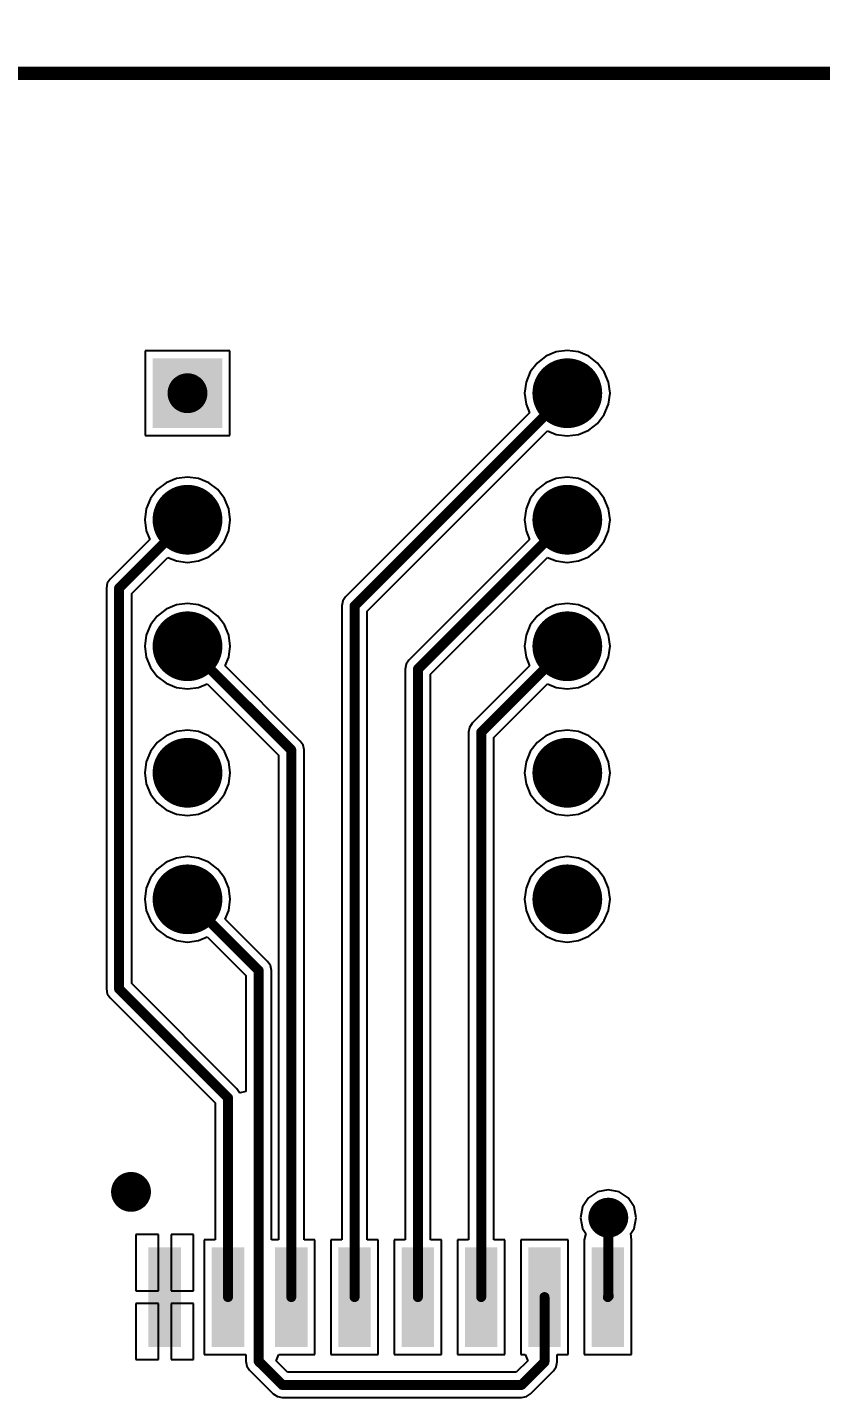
# Model space of a CAD drawing. Header units: millimetres. Extents: x 0 to 15120, y 0 to 9661.
# Drawn here: x 149.8 to 181.6, y 302.3 to 357.3 of the extents above; entities that cross this region are included whole.
import ezdxf

# ---------------------------------------------------------------- set-up
doc = ezdxf.new("R2010")
doc.units = ezdxf.units.MM
for name, color, linetype in [('DrillDrawing', 1, 'Continuous'), ('Mechanical1', 6, 'Continuous'), ('PadHoleLayer', 156, 'Continuous'), ('TopLayer', 1, 'Continuous')]:
    doc.layers.add(name, color=color, linetype=linetype)
doc.styles.get("Standard").update_dxf_attribs({"font": ''})
doc.styles.get('Standard').set_extended_font_data('GOST type A')
doc.dimstyles.new('ISO-25', dxfattribs={"dimtxt": 2.5, "dimasz": 6, "dimexe": 1.25, "dimexo": 0.625, "dimtad": 1, "dimtxsty": 'Standard', "dimblk": 'OPEN30', "dimcen": 2.5, "dimadec": 0, "dimazin": 0, "dimtfac": 1, "dimtmove": 0, "dimatfit": 3, "dimldrblk": 'OPEN30', "dimfxl": 1, "dimarcsym": 0})

# ---------------------------------------------------------------- blocks, each defined once
blk = doc.blocks.new('_Open30')
at = {"color": 0, "linetype": 'ByBlock', "lineweight": -2}
for p, q in [((-1, 0.2679), (0, 0)), ((0, 0), (-1, -0.2679)), ((0, 0), (-1, 0))]:
    blk.add_line(p, q, dxfattribs=at)
blk = doc.blocks.new('*D79')
at = {"color": 0, "lineweight": -2, "transparency": 16777216}
for p, q in [((101.583, 356.304), (101.583, 363.498)), ((222.084, 356.304), (222.084, 363.498)), ((107.583, 362.248), (216.084, 362.248))]:
    blk.add_line(p, q, dxfattribs=at)
at = {"layer": 'Defpoints', "color": 0, "transparency": 16777216}
for p in [(222.084, 362.248), (101.583, 355.679), (222.084, 355.679)]:
    blk.add_point(p, dxfattribs=at)
at = {"color": 0, "lineweight": -2, "transparency": 16777216, "xscale": 6, "yscale": 6, "zscale": 6, "rotation": 180}
blk.add_blockref('_Open30', (101.583, 362.248), dxfattribs=at)
at = {"color": 0, "lineweight": -2, "transparency": 16777216, "xscale": 6, "yscale": 6, "zscale": 6}
blk.add_blockref('_Open30', (222.084, 362.248), dxfattribs=at)
at = {"color": 0, "transparency": 16777216, "insert": (161.833, 365.748), "char_height": 2.5, "attachment_point": 5}
blk.add_mtext('{\\fGOST type A|b0|i1|c204|p34;\\H2x;60±0,1}', dxfattribs=at)

msp = doc.modelspace()

# ---------------------------------------------------------------- linework, layer by layer
at = {"layer": 'DrillDrawing', "const_width": 0.102}
for points in [[(155.722, 343.104), (156.738, 343.104)], [(155.722, 342.088), (155.722, 343.104)], [(156.738, 342.088), (156.738, 343.104)], [(170.962, 343.104), (171.978, 343.104)], [(170.962, 342.088), (170.962, 343.104)], [(171.978, 342.088), (171.978, 343.104)], [(155.722, 342.088), (156.738, 342.088)], [(170.962, 342.088), (171.978, 342.088)], [(155.722, 338.024), (156.738, 338.024)], [(155.722, 337.008), (155.722, 338.024)], [(156.738, 337.008), (156.738, 338.024)], [(170.962, 338.024), (171.978, 338.024)], [(170.962, 337.008), (170.962, 338.024)], [(171.978, 337.008), (171.978, 338.024)], [(155.722, 337.008), (156.738, 337.008)], [(170.962, 337.008), (171.978, 337.008)], [(155.722, 332.944), (156.738, 332.944)], [(155.722, 331.928), (155.722, 332.944)], [(156.738, 331.928), (156.738, 332.944)], [(170.962, 332.944), (171.978, 332.944)], [(170.962, 331.928), (170.962, 332.944)], [(171.978, 331.928), (171.978, 332.944)], [(155.722, 331.928), (156.738, 331.928)], [(170.962, 331.928), (171.978, 331.928)], [(155.722, 327.864), (156.738, 327.864)], [(155.722, 326.848), (155.722, 327.864)], [(156.738, 326.848), (156.738, 327.864)], [(170.962, 327.864), (171.978, 327.864)], [(170.962, 326.848), (170.962, 327.864)], [(171.978, 326.848), (171.978, 327.864)], [(155.722, 326.848), (156.738, 326.848)], [(170.962, 326.848), (171.978, 326.848)], [(155.722, 322.784), (156.738, 322.784)], [(155.722, 321.768), (155.722, 322.784)], [(156.738, 321.768), (156.738, 322.784)], [(170.962, 322.784), (171.978, 322.784)], [(170.962, 321.768), (170.962, 322.784)], [(171.978, 321.768), (171.978, 322.784)], [(155.722, 321.768), (156.738, 321.768)], [(170.962, 321.768), (171.978, 321.768)], [(153.456, 311.037), (154.472, 311.037)], [(153.456, 311.037), (153.964, 310.021)], [(153.964, 310.021), (154.472, 311.037)], [(172.606, 310.001), (173.622, 310.001)], [(172.606, 310.001), (173.114, 308.985)], [(173.114, 308.985), (173.622, 310.001)]]:
    msp.add_lwpolyline(points, dxfattribs=at)
at = {"layer": 'DrillDrawing', "const_width": 0.0508}
for points in [[(155.697, 343.104, 1), (155.747, 343.104, 1)], [(155.697, 343.104, 1), (155.747, 343.104, 1)], [(156.713, 343.104, 1), (156.763, 343.104, 1)], [(156.713, 343.104, 1), (156.763, 343.104, 1)], [(170.937, 343.104, 1), (170.987, 343.104, 1)], [(170.937, 343.104, 1), (170.987, 343.104, 1)], [(171.953, 343.104, 1), (172.003, 343.104, 1)], [(171.953, 343.104, 1), (172.003, 343.104, 1)], [(155.697, 342.088, 1), (155.747, 342.088, 1)], [(155.697, 342.088, 1), (155.747, 342.088, 1)], [(156.713, 342.088, 1), (156.763, 342.088, 1)], [(156.713, 342.088, 1), (156.763, 342.088, 1)], [(170.937, 342.088, 1), (170.987, 342.088, 1)], [(170.937, 342.088, 1), (170.987, 342.088, 1)], [(171.953, 342.088, 1), (172.003, 342.088, 1)], [(171.953, 342.088, 1), (172.003, 342.088, 1)], [(155.697, 338.024, 1), (155.747, 338.024, 1)], [(155.697, 338.024, 1), (155.747, 338.024, 1)], [(156.713, 338.024, 1), (156.763, 338.024, 1)], [(156.713, 338.024, 1), (156.763, 338.024, 1)], [(170.937, 338.024, 1), (170.987, 338.024, 1)], [(170.937, 338.024, 1), (170.987, 338.024, 1)], [(171.953, 338.024, 1), (172.003, 338.024, 1)], [(171.953, 338.024, 1), (172.003, 338.024, 1)], [(155.697, 337.008, 1), (155.747, 337.008, 1)], [(155.697, 337.008, 1), (155.747, 337.008, 1)], [(156.713, 337.008, 1), (156.763, 337.008, 1)], [(156.713, 337.008, 1), (156.763, 337.008, 1)], [(170.937, 337.008, 1), (170.987, 337.008, 1)], [(170.937, 337.008, 1), (170.987, 337.008, 1)], [(171.953, 337.008, 1), (172.003, 337.008, 1)], [(171.953, 337.008, 1), (172.003, 337.008, 1)], [(155.697, 332.944, 1), (155.747, 332.944, 1)], [(155.697, 332.944, 1), (155.747, 332.944, 1)], [(156.713, 332.944, 1), (156.763, 332.944, 1)], [(156.713, 332.944, 1), (156.763, 332.944, 1)], [(170.937, 332.944, 1), (170.987, 332.944, 1)], [(170.937, 332.944, 1), (170.987, 332.944, 1)], [(171.953, 332.944, 1), (172.003, 332.944, 1)], [(171.953, 332.944, 1), (172.003, 332.944, 1)], [(155.697, 331.928, 1), (155.747, 331.928, 1)], [(155.697, 331.928, 1), (155.747, 331.928, 1)], [(156.713, 331.928, 1), (156.763, 331.928, 1)], [(156.713, 331.928, 1), (156.763, 331.928, 1)], [(170.937, 331.928, 1), (170.987, 331.928, 1)], [(170.937, 331.928, 1), (170.987, 331.928, 1)], [(171.953, 331.928, 1), (172.003, 331.928, 1)], [(171.953, 331.928, 1), (172.003, 331.928, 1)], [(155.697, 327.864, 1), (155.747, 327.864, 1)], [(155.697, 327.864, 1), (155.747, 327.864, 1)], [(156.713, 327.864, 1), (156.763, 327.864, 1)], [(156.713, 327.864, 1), (156.763, 327.864, 1)], [(170.937, 327.864, 1), (170.987, 327.864, 1)], [(170.937, 327.864, 1), (170.987, 327.864, 1)], [(171.953, 327.864, 1), (172.003, 327.864, 1)], [(171.953, 327.864, 1), (172.003, 327.864, 1)], [(155.697, 326.848, 1), (155.747, 326.848, 1)], [(155.697, 326.848, 1), (155.747, 326.848, 1)], [(156.713, 326.848, 1), (156.763, 326.848, 1)], [(156.713, 326.848, 1), (156.763, 326.848, 1)], [(170.937, 326.848, 1), (170.987, 326.848, 1)], [(170.937, 326.848, 1), (170.987, 326.848, 1)], [(171.953, 326.848, 1), (172.003, 326.848, 1)], [(171.953, 326.848, 1), (172.003, 326.848, 1)], [(155.697, 322.784, 1), (155.747, 322.784, 1)], [(155.697, 322.784, 1), (155.747, 322.784, 1)], [(156.713, 322.784, 1), (156.763, 322.784, 1)], [(156.713, 322.784, 1), (156.763, 322.784, 1)], [(170.937, 322.784, 1), (170.987, 322.784, 1)], [(170.937, 322.784, 1), (170.987, 322.784, 1)], [(171.953, 322.784, 1), (172.003, 322.784, 1)], [(171.953, 322.784, 1), (172.003, 322.784, 1)], [(155.697, 321.768, 1), (155.747, 321.768, 1)], [(155.697, 321.768, 1), (155.747, 321.768, 1)], [(156.713, 321.768, 1), (156.763, 321.768, 1)], [(156.713, 321.768, 1), (156.763, 321.768, 1)], [(170.937, 321.768, 1), (170.987, 321.768, 1)], [(170.937, 321.768, 1), (170.987, 321.768, 1)], [(171.953, 321.768, 1), (172.003, 321.768, 1)], [(171.953, 321.768, 1), (172.003, 321.768, 1)], [(153.431, 311.037, 1), (153.482, 311.037, 1)], [(153.431, 311.037, 1), (153.482, 311.037, 1)], [(154.447, 311.037, 1), (154.498, 311.037, 1)], [(154.447, 311.037, 1), (154.498, 311.037, 1)], [(153.939, 310.021, 1), (153.99, 310.021, 1)], [(153.939, 310.021, 1), (153.99, 310.021, 1)], [(172.581, 310.001, 1), (172.632, 310.001, 1)], [(172.581, 310.001, 1), (172.632, 310.001, 1)], [(173.597, 310.001, 1), (173.648, 310.001, 1)], [(173.597, 310.001, 1), (173.648, 310.001, 1)], [(173.089, 308.985, 1), (173.14, 308.985, 1)], [(173.089, 308.985, 1), (173.14, 308.985, 1)]]:
    msp.add_lwpolyline(points, format="xyb", close=True, dxfattribs=at)
at = {"layer": 'Mechanical1', "lineweight": 20, "const_width": 0.508}
msp.add_lwpolyline([(101.834, 355.429), (221.834, 355.429)], dxfattribs=at)
at = {"layer": 'PadHoleLayer', "const_width": 0.8}
for points in [[(155.83, 342.596, 1), (156.63, 342.596, 1)], [(171.07, 342.596, 1), (171.87, 342.596, 1)], [(155.83, 337.516, 1), (156.63, 337.516, 1)], [(171.07, 337.516, 1), (171.87, 337.516, 1)], [(155.83, 332.436, 1), (156.63, 332.436, 1)], [(171.07, 332.436, 1), (171.87, 332.436, 1)], [(155.83, 327.356, 1), (156.63, 327.356, 1)], [(171.07, 327.356, 1), (171.87, 327.356, 1)], [(155.83, 322.276, 1), (156.63, 322.276, 1)], [(171.07, 322.276, 1), (171.87, 322.276, 1)]]:
    msp.add_lwpolyline(points, format="xyb", close=True, dxfattribs=at)
at = {"layer": 'TopLayer'}
for p, q in [((101.584, 355.679), (222.084, 355.679)), ((157.93, 344.296), (154.53, 344.296)), ((154.53, 344.296), (154.53, 340.896)), ((157.93, 340.896), (157.93, 344.296)), ((170.613, 344.081), (170.257, 343.809)), ((171.026, 344.253), (170.613, 344.081)), ((171.47, 344.311), (171.026, 344.253)), ((171.914, 344.253), (171.47, 344.311)), ((172.327, 344.081), (171.914, 344.253)), ((172.682, 343.809), (172.327, 344.081)), ((169.985, 343.454), (169.814, 343.04)), ((170.257, 343.809), (169.985, 343.454)), ((172.955, 343.454), (172.682, 343.809)), ((173.126, 343.04), (172.955, 343.454)), ((169.814, 343.04), (169.755, 342.596)), ((173.185, 342.596), (173.126, 343.04)), ((169.755, 342.596), (169.814, 342.153)), ((173.126, 342.153), (173.185, 342.596)), ((169.958, 341.805), (162.574, 334.422)), ((169.814, 342.153), (169.958, 341.805)), ((172.682, 341.384), (172.955, 341.739)), ((172.955, 341.739), (173.126, 342.153)), ((171.914, 340.94), (172.327, 341.111)), ((172.327, 341.111), (172.682, 341.384)), ((154.53, 340.896), (157.93, 340.896)), ((163.445, 333.85), (170.679, 341.084)), ((170.679, 341.084), (171.026, 340.94)), ((171.026, 340.94), (171.47, 340.882)), ((171.47, 340.882), (171.914, 340.94)), ((155.373, 339.001), (155.017, 338.729)), ((155.786, 339.173), (155.373, 339.001)), ((156.23, 339.231), (155.786, 339.173)), ((156.674, 339.173), (156.23, 339.231)), ((157.087, 339.001), (156.674, 339.173)), ((157.442, 338.729), (157.087, 339.001)), ((170.613, 339.001), (170.257, 338.729)), ((171.026, 339.173), (170.613, 339.001)), ((171.47, 339.231), (171.026, 339.173)), ((171.914, 339.173), (171.47, 339.231)), ((172.327, 339.001), (171.914, 339.173)), ((172.682, 338.729), (172.327, 339.001)), ((154.745, 338.374), (154.574, 337.96)), ((155.017, 338.729), (154.745, 338.374)), ((157.715, 338.374), (157.442, 338.729)), ((157.886, 337.96), (157.715, 338.374)), ((169.985, 338.374), (169.814, 337.96)), ((170.257, 338.729), (169.985, 338.374)), ((172.955, 338.374), (172.682, 338.729)), ((173.126, 337.96), (172.955, 338.374)), ((154.574, 337.96), (154.515, 337.516)), ((157.945, 337.516), (157.886, 337.96)), ((169.814, 337.96), (169.755, 337.516)), ((173.185, 337.516), (173.126, 337.96)), ((154.515, 337.516), (154.574, 337.073)), ((157.886, 337.073), (157.945, 337.516)), ((169.755, 337.516), (169.814, 337.073)), ((173.126, 337.073), (173.185, 337.516)), ((154.718, 336.725), (153.123, 335.131)), ((154.574, 337.073), (154.718, 336.725)), ((157.715, 336.659), (157.886, 337.073)), ((169.958, 336.725), (165.114, 331.882)), ((169.814, 337.073), (169.958, 336.725)), ((172.955, 336.659), (173.126, 337.073)), ((157.087, 336.031), (157.442, 336.304)), ((157.442, 336.304), (157.715, 336.659)), ((172.327, 336.031), (172.682, 336.304)), ((172.682, 336.304), (172.955, 336.659)), ((153.994, 334.559), (155.439, 336.004)), ((155.439, 336.004), (155.786, 335.86)), ((155.786, 335.86), (156.23, 335.802)), ((156.23, 335.802), (156.674, 335.86)), ((156.674, 335.86), (157.087, 336.031)), ((165.985, 331.31), (170.679, 336.004)), ((170.679, 336.004), (171.026, 335.86)), ((171.026, 335.86), (171.47, 335.802)), ((171.47, 335.802), (171.914, 335.86)), ((171.914, 335.86), (172.327, 336.031)), ((153.123, 335.131), (153.013, 334.965)), ((153.013, 334.965), (152.974, 334.77)), ((152.974, 334.77), (152.974, 318.679)), ((153.994, 318.891), (153.994, 334.559)), ((155.786, 334.093), (155.373, 333.921)), ((156.23, 334.151), (155.786, 334.093)), ((156.674, 334.093), (156.23, 334.151)), ((157.087, 333.921), (156.674, 334.093)), ((162.464, 334.256), (162.425, 334.061)), ((162.425, 334.061), (162.425, 308.606)), ((162.574, 334.422), (162.464, 334.256)), ((171.026, 334.093), (170.613, 333.921)), ((171.47, 334.151), (171.026, 334.093)), ((171.914, 334.093), (171.47, 334.151)), ((172.327, 333.921), (171.914, 334.093)), ((155.017, 333.649), (154.745, 333.294)), ((155.373, 333.921), (155.017, 333.649)), ((157.442, 333.649), (157.087, 333.921)), ((157.715, 333.294), (157.442, 333.649)), ((163.445, 308.606), (163.445, 333.85)), ((170.257, 333.649), (169.985, 333.294)), ((170.613, 333.921), (170.257, 333.649)), ((172.682, 333.649), (172.327, 333.921)), ((172.955, 333.294), (172.682, 333.649)), ((154.574, 332.88), (154.515, 332.436)), ((154.745, 333.294), (154.574, 332.88)), ((157.886, 332.88), (157.715, 333.294)), ((157.945, 332.436), (157.886, 332.88)), ((169.814, 332.88), (169.755, 332.436)), ((169.985, 333.294), (169.814, 332.88)), ((173.126, 332.88), (172.955, 333.294)), ((173.185, 332.436), (173.126, 332.88)), ((154.515, 332.436), (154.574, 331.993)), ((157.886, 331.993), (157.945, 332.436)), ((169.755, 332.436), (169.814, 331.993)), ((173.126, 331.993), (173.185, 332.436)), ((154.574, 331.993), (154.745, 331.579)), ((157.742, 331.645), (157.886, 331.993)), ((165.114, 331.882), (165.004, 331.716)), ((169.814, 331.993), (169.958, 331.645)), ((172.955, 331.579), (173.126, 331.993)), ((154.745, 331.579), (155.017, 331.224)), ((155.017, 331.224), (155.373, 330.951)), ((160.755, 328.632), (157.742, 331.645)), ((165.004, 331.716), (164.965, 331.521)), ((164.965, 331.521), (164.965, 308.606)), ((165.985, 308.606), (165.985, 331.31)), ((169.958, 331.645), (167.654, 329.342)), ((172.327, 330.951), (172.682, 331.224)), ((172.682, 331.224), (172.955, 331.579)), ((155.373, 330.951), (155.786, 330.78)), ((155.786, 330.78), (156.23, 330.722)), ((156.23, 330.722), (156.674, 330.78)), ((156.674, 330.78), (157.021, 330.924)), ((157.021, 330.924), (159.885, 328.06)), ((168.525, 328.77), (170.679, 330.924)), ((170.679, 330.924), (171.026, 330.78)), ((171.026, 330.78), (171.47, 330.722)), ((171.47, 330.722), (171.914, 330.78)), ((171.914, 330.78), (172.327, 330.951)), ((155.786, 329.013), (155.373, 328.841)), ((156.23, 329.071), (155.786, 329.013)), ((156.674, 329.013), (156.23, 329.071)), ((157.087, 328.841), (156.674, 329.013)), ((167.544, 329.176), (167.505, 328.981)), ((167.654, 329.342), (167.544, 329.176)), ((171.026, 329.013), (170.613, 328.841)), ((171.47, 329.071), (171.026, 329.013)), ((171.914, 329.013), (171.47, 329.071)), ((172.327, 328.841), (171.914, 329.013)), ((155.017, 328.569), (154.745, 328.214)), ((155.373, 328.841), (155.017, 328.569)), ((157.442, 328.569), (157.087, 328.841)), ((157.715, 328.214), (157.442, 328.569)), ((160.866, 328.467), (160.755, 328.632)), ((160.905, 328.272), (160.866, 328.467)), ((167.505, 328.981), (167.505, 308.606)), ((168.525, 308.606), (168.525, 328.77)), ((170.257, 328.569), (169.985, 328.214)), ((170.613, 328.841), (170.257, 328.569)), ((172.682, 328.569), (172.327, 328.841)), ((172.955, 328.214), (172.682, 328.569)), ((154.745, 328.214), (154.574, 327.8)), ((157.886, 327.8), (157.715, 328.214)), ((159.885, 328.06), (159.885, 308.606)), ((160.905, 308.606), (160.905, 328.272)), ((169.985, 328.214), (169.814, 327.8)), ((173.126, 327.8), (172.955, 328.214)), ((154.574, 327.8), (154.515, 327.356)), ((154.515, 327.356), (154.574, 326.913)), ((157.945, 327.356), (157.886, 327.8)), ((157.886, 326.913), (157.945, 327.356)), ((169.814, 327.8), (169.755, 327.356)), ((169.755, 327.356), (169.814, 326.913)), ((173.185, 327.356), (173.126, 327.8)), ((173.126, 326.913), (173.185, 327.356)), ((154.574, 326.913), (154.745, 326.499)), ((157.715, 326.499), (157.886, 326.913)), ((169.814, 326.913), (169.985, 326.499)), ((172.955, 326.499), (173.126, 326.913)), ((154.745, 326.499), (155.017, 326.144)), ((157.442, 326.144), (157.715, 326.499)), ((169.985, 326.499), (170.257, 326.144)), ((172.682, 326.144), (172.955, 326.499)), ((155.017, 326.144), (155.373, 325.871)), ((155.373, 325.871), (155.786, 325.7)), ((155.786, 325.7), (156.23, 325.642)), ((156.23, 325.642), (156.674, 325.7)), ((156.674, 325.7), (157.087, 325.871)), ((157.087, 325.871), (157.442, 326.144)), ((170.257, 326.144), (170.613, 325.871)), ((170.613, 325.871), (171.026, 325.7)), ((171.026, 325.7), (171.47, 325.642)), ((171.47, 325.642), (171.914, 325.7)), ((171.914, 325.7), (172.327, 325.871)), ((172.327, 325.871), (172.682, 326.144)), ((155.017, 323.489), (154.745, 323.134)), ((155.373, 323.761), (155.017, 323.489)), ((155.786, 323.933), (155.373, 323.761)), ((156.23, 323.991), (155.786, 323.933)), ((156.674, 323.933), (156.23, 323.991)), ((157.087, 323.761), (156.674, 323.933)), ((157.442, 323.489), (157.087, 323.761)), ((157.715, 323.134), (157.442, 323.489)), ((170.257, 323.489), (169.985, 323.134)), ((170.613, 323.761), (170.257, 323.489)), ((171.026, 323.933), (170.613, 323.761)), ((171.47, 323.991), (171.026, 323.933)), ((171.914, 323.933), (171.47, 323.991)), ((172.327, 323.761), (171.914, 323.933)), ((172.682, 323.489), (172.327, 323.761)), ((172.955, 323.134), (172.682, 323.489)), ((154.745, 323.134), (154.574, 322.72)), ((157.886, 322.72), (157.715, 323.134)), ((169.985, 323.134), (169.814, 322.72)), ((173.126, 322.72), (172.955, 323.134)), ((154.574, 322.72), (154.515, 322.276)), ((157.945, 322.276), (157.886, 322.72)), ((169.814, 322.72), (169.755, 322.276)), ((173.185, 322.276), (173.126, 322.72)), ((154.515, 322.276), (154.574, 321.833)), ((154.574, 321.833), (154.745, 321.419)), ((157.742, 321.485), (157.886, 321.833)), ((157.886, 321.833), (157.945, 322.276)), ((169.755, 322.276), (169.814, 321.833)), ((169.814, 321.833), (169.985, 321.419)), ((172.955, 321.419), (173.126, 321.833)), ((173.126, 321.833), (173.185, 322.276)), ((154.745, 321.419), (155.017, 321.064)), ((159.444, 319.783), (157.742, 321.485)), ((169.985, 321.419), (170.257, 321.064)), ((172.682, 321.064), (172.955, 321.419)), ((155.017, 321.064), (155.373, 320.791)), ((155.373, 320.791), (155.786, 320.62)), ((156.674, 320.62), (157.021, 320.764)), ((157.021, 320.764), (158.574, 319.211)), ((170.257, 321.064), (170.613, 320.791)), ((170.613, 320.791), (171.026, 320.62)), ((171.914, 320.62), (172.327, 320.791)), ((172.327, 320.791), (172.682, 321.064)), ((155.786, 320.62), (156.23, 320.562)), ((156.23, 320.562), (156.674, 320.62)), ((171.026, 320.62), (171.47, 320.562)), ((171.47, 320.562), (171.914, 320.62)), ((159.555, 319.617), (159.444, 319.783)), ((158.574, 319.211), (158.574, 314.554)), ((159.594, 319.422), (159.555, 319.617)), ((159.594, 308.606), (159.594, 319.422)), ((152.974, 318.679), (153.013, 318.484)), ((158.215, 314.669), (153.994, 318.891)), ((153.013, 318.484), (153.123, 318.319)), ((153.123, 318.319), (157.345, 314.098)), ((158.32, 314.512), (158.215, 314.669)), ((158.343, 314.507), (158.32, 314.512)), ((158.574, 314.554), (158.343, 314.507)), ((157.345, 314.098), (157.345, 308.606)), ((172.321, 310.286), (172.078, 309.923)), ((172.685, 310.529), (172.321, 310.286)), ((173.114, 310.615), (172.685, 310.529)), ((173.544, 310.529), (173.114, 310.615)), ((173.907, 310.286), (173.544, 310.529)), ((174.15, 309.923), (173.907, 310.286)), ((172.078, 309.923), (171.993, 309.493)), ((174.236, 309.493), (174.15, 309.923)), ((171.993, 309.493), (172.078, 309.064)), ((174.15, 309.064), (174.236, 309.493)), ((155.061, 308.814), (154.157, 308.814)), ((154.157, 308.814), (154.157, 306.56)), ((155.061, 306.56), (155.061, 308.814)), ((156.473, 308.814), (155.569, 308.814)), ((155.569, 308.814), (155.569, 306.56)), ((156.473, 306.56), (156.473, 308.814)), ((172.078, 309.064), (172.215, 308.86)), ((172.215, 308.86), (172.145, 308.606)), ((174.014, 308.86), (174.15, 309.064)), ((174.045, 308.606), (174.014, 308.86)), ((157.345, 308.606), (156.905, 308.606)), ((156.905, 308.606), (156.905, 304.006)), ((159.885, 308.606), (159.594, 308.606)), ((161.345, 308.606), (160.905, 308.606)), ((161.345, 304.006), (161.345, 308.606)), ((162.425, 308.606), (161.985, 308.606)), ((161.985, 308.606), (161.985, 304.006)), ((163.885, 308.606), (163.445, 308.606)), ((163.885, 304.006), (163.885, 308.606)), ((164.965, 308.606), (164.525, 308.606)), ((164.525, 308.606), (164.525, 304.006)), ((166.425, 308.606), (165.985, 308.606)), ((166.425, 304.006), (166.425, 308.606)), ((167.505, 308.606), (167.065, 308.606)), ((167.065, 308.606), (167.065, 304.006)), ((168.965, 308.606), (168.525, 308.606)), ((168.965, 304.006), (168.965, 308.606)), ((171.505, 308.606), (169.605, 308.606)), ((169.605, 308.606), (169.605, 304.006)), ((171.505, 304.006), (171.505, 308.606)), ((172.145, 308.606), (172.145, 308.606)), ((172.145, 308.606), (172.145, 308.606)), ((172.145, 308.606), (172.145, 304.006)), ((174.045, 304.006), (174.045, 308.606)), ((174.045, 308.606), (174.045, 308.606)), ((174.045, 308.606), (174.045, 308.606)), ((154.157, 306.56), (155.061, 306.56)), ((155.569, 306.56), (156.473, 306.56)), ((155.061, 306.052), (154.157, 306.052)), ((154.157, 306.052), (154.157, 303.798)), ((155.061, 303.798), (155.061, 306.052)), ((156.473, 306.052), (155.569, 306.052)), ((155.569, 306.052), (155.569, 303.798)), ((156.473, 303.798), (156.473, 306.052)), ((154.157, 303.798), (155.061, 303.798)), ((155.569, 303.798), (156.473, 303.798)), ((156.905, 304.006), (158.574, 304.006)), ((158.574, 304.006), (158.574, 303.729)), ((158.574, 303.729), (158.613, 303.534)), ((159.782, 303.752), (159.888, 304.006)), ((160.245, 303.289), (159.782, 303.752)), ((159.888, 304.006), (161.345, 304.006)), ((161.985, 304.006), (163.885, 304.006)), ((164.525, 304.006), (166.425, 304.006)), ((167.065, 304.006), (168.965, 304.006)), ((169.885, 303.752), (169.423, 303.289)), ((169.605, 304.006), (169.78, 304.006)), ((169.78, 304.006), (169.885, 303.752)), ((171.026, 303.505), (171.065, 303.7)), ((171.065, 303.7), (171.065, 304.006)), ((171.065, 304.006), (171.505, 304.006)), ((172.145, 304.006), (174.045, 304.006)), ((158.613, 303.534), (158.723, 303.369)), ((158.723, 303.369), (159.673, 302.419)), ((169.423, 303.289), (160.245, 303.289)), ((169.994, 302.419), (170.915, 303.34)), ((170.915, 303.34), (171.026, 303.505)), ((159.673, 302.419), (159.839, 302.309)), ((159.839, 302.309), (160.034, 302.27)), ((160.034, 302.27), (169.634, 302.27)), ((169.634, 302.27), (169.829, 302.309)), ((169.829, 302.309), (169.994, 302.419))]:
    msp.add_line(p, q, dxfattribs=at)
for points, const_width in [([(170.77, 342.596, 1), (172.17, 342.596, 1)], 1.4), ([(171.37, 342.596, 1), (171.57, 342.596, 1)], 0.2), ([(155.53, 337.516, 1), (156.93, 337.516, 1)], 1.4), ([(170.77, 337.516, 1), (172.17, 337.516, 1)], 1.4), ([(156.13, 337.516, 1), (156.33, 337.516, 1)], 0.2), ([(171.37, 337.516, 1), (171.57, 337.516, 1)], 0.2), ([(153.384, 334.77, 1), (153.584, 334.77, 1)], 0.2), ([(153.384, 334.77, 1), (153.584, 334.77, 1)], 0.2), ([(162.835, 334.061, 1), (163.035, 334.061, 1)], 0.2), ([(162.835, 334.061, 1), (163.035, 334.061, 1)], 0.2), ([(155.53, 332.436, 1), (156.93, 332.436, 1)], 1.4), ([(170.77, 332.436, 1), (172.17, 332.436, 1)], 1.4), ([(156.13, 332.436, 1), (156.33, 332.436, 1)], 0.2), ([(171.37, 332.436, 1), (171.57, 332.436, 1)], 0.2), ([(165.375, 331.521, 1), (165.575, 331.521, 1)], 0.2), ([(165.375, 331.521, 1), (165.575, 331.521, 1)], 0.2), ([(167.915, 328.981, 1), (168.115, 328.981, 1)], 0.2), ([(167.915, 328.981, 1), (168.115, 328.981, 1)], 0.2), ([(155.53, 327.356, 1), (156.93, 327.356, 1)], 1.4), ([(160.295, 328.272, 1), (160.495, 328.272, 1)], 0.2), ([(160.295, 328.272, 1), (160.495, 328.272, 1)], 0.2), ([(170.77, 327.356, 1), (172.17, 327.356, 1)], 1.4), ([(155.53, 322.276, 1), (156.93, 322.276, 1)], 1.4), ([(170.77, 322.276, 1), (172.17, 322.276, 1)], 1.4), ([(156.13, 322.276, 1), (156.33, 322.276, 1)], 0.2), ([(158.984, 319.422, 1), (159.184, 319.422, 1)], 0.2), ([(158.984, 319.422, 1), (159.184, 319.422, 1)], 0.2), ([(153.384, 318.679, 1), (153.584, 318.679, 1)], 0.2), ([(153.384, 318.679, 1), (153.584, 318.679, 1)], 0.2), ([(157.755, 314.309, 1), (157.955, 314.309, 1)], 0.2), ([(157.755, 314.309, 1), (157.955, 314.309, 1)], 0.2), ([(153.564, 310.529, 1), (154.364, 310.529, 1)], 0.8), ([(172.714, 309.493, 1), (173.514, 309.493, 1)], 0.8), ([(173.014, 309.493, 1), (173.214, 309.493, 1)], 0.2), ([(157.755, 306.306, 1), (157.955, 306.306, 1)], 0.2), ([(160.295, 306.306, 1), (160.495, 306.306, 1)], 0.2), ([(162.835, 306.306, 1), (163.035, 306.306, 1)], 0.2), ([(165.375, 306.306, 1), (165.575, 306.306, 1)], 0.2), ([(167.915, 306.306, 1), (168.115, 306.306, 1)], 0.2), ([(170.455, 306.306, 1), (170.655, 306.306, 1)], 0.2), ([(172.995, 306.306, 1), (173.195, 306.306, 1)], 0.2), ([(173.014, 306.365, 1), (173.214, 306.365, 1)], 0.2), ([(173.014, 306.365, 1), (173.214, 306.365, 1)], 0.2), ([(173.034, 306.345, 1), (173.234, 306.345, 1)], 0.2), ([(173.034, 306.345, 1), (173.234, 306.345, 1)], 0.2), ([(158.984, 303.729, 1), (159.184, 303.729, 1)], 0.2), ([(158.984, 303.729, 1), (159.184, 303.729, 1)], 0.2), ([(170.455, 303.7, 1), (170.655, 303.7, 1)], 0.2), ([(170.455, 303.7, 1), (170.655, 303.7, 1)], 0.2), ([(159.934, 302.779, 1), (160.134, 302.779, 1)], 0.2), ([(159.934, 302.779, 1), (160.134, 302.779, 1)], 0.2), ([(169.534, 302.779, 1), (169.734, 302.779, 1)], 0.2), ([(169.534, 302.779, 1), (169.734, 302.779, 1)], 0.2)]:
    msp.add_lwpolyline(points, format="xyb", close=True, dxfattribs=dict(at, const_width=const_width))
at = {"layer": 'TopLayer', "const_width": 0.4}
for points in [[(162.935, 334.061), (171.47, 342.596)], [(153.484, 334.77), (156.23, 337.516)], [(165.475, 331.521), (171.47, 337.516)], [(153.484, 318.679), (153.484, 334.77)], [(162.935, 306.306), (162.935, 334.061)], [(156.23, 332.436), (160.395, 328.272)], [(168.015, 328.981), (171.47, 332.436)], [(165.475, 306.306), (165.475, 331.521)], [(168.015, 306.306), (168.015, 328.981)], [(160.395, 306.306), (160.395, 328.272)], [(156.23, 322.276), (159.084, 319.422)], [(159.084, 303.729), (159.084, 319.422)], [(153.484, 318.679), (157.855, 314.309)], [(157.855, 306.306), (157.855, 314.309)], [(173.114, 306.365), (173.114, 309.493)], [(170.555, 303.7), (170.555, 306.306)], [(173.095, 306.306), (173.134, 306.345)], [(173.114, 306.365), (173.134, 306.345)], [(159.084, 303.729), (160.034, 302.779)], [(169.634, 302.779), (170.555, 303.7)], [(160.034, 302.779), (169.634, 302.779)]]:
    msp.add_lwpolyline(points, dxfattribs=at)
at = {"layer": 'TopLayer'}
for points in [[(154.83, 341.196), (157.63, 341.196), (154.83, 343.996), (157.63, 343.996)], [(155.965, 304.306), (155.965, 308.306), (154.665, 304.306), (154.665, 308.306)], [(158.505, 304.306), (158.505, 308.306), (157.205, 304.306), (157.205, 308.306)], [(161.045, 304.306), (161.045, 308.306), (159.745, 304.306), (159.745, 308.306)], [(163.585, 304.306), (163.585, 308.306), (162.285, 304.306), (162.285, 308.306)], [(166.125, 304.306), (166.125, 308.306), (164.825, 304.306), (164.825, 308.306)], [(168.665, 304.306), (168.665, 308.306), (167.365, 304.306), (167.365, 308.306)], [(171.205, 304.306), (171.205, 308.306), (169.905, 304.306), (169.905, 308.306)], [(173.745, 304.306), (173.745, 308.306), (172.445, 304.306), (172.445, 308.306)]]:
    msp.add_solid(points, dxfattribs=at)

# ---------------------------------------------------------------- dimensions: what is measured, and where the dimension line sits
dim = msp.add_linear_dim(base=(222.084, 362.248), p1=(101.583, 355.679), p2=(222.084, 355.679), text='{\\fGOST type A|b0|i1|c204|p34;\\H2x;60±0,1}', dimstyle='ISO-25')
dim.commit()
dim.dimension.update_dxf_attribs({"geometry": '*D79', "text_midpoint": (161.833, 365.748)})

doc.saveas('drawing.dxf')
